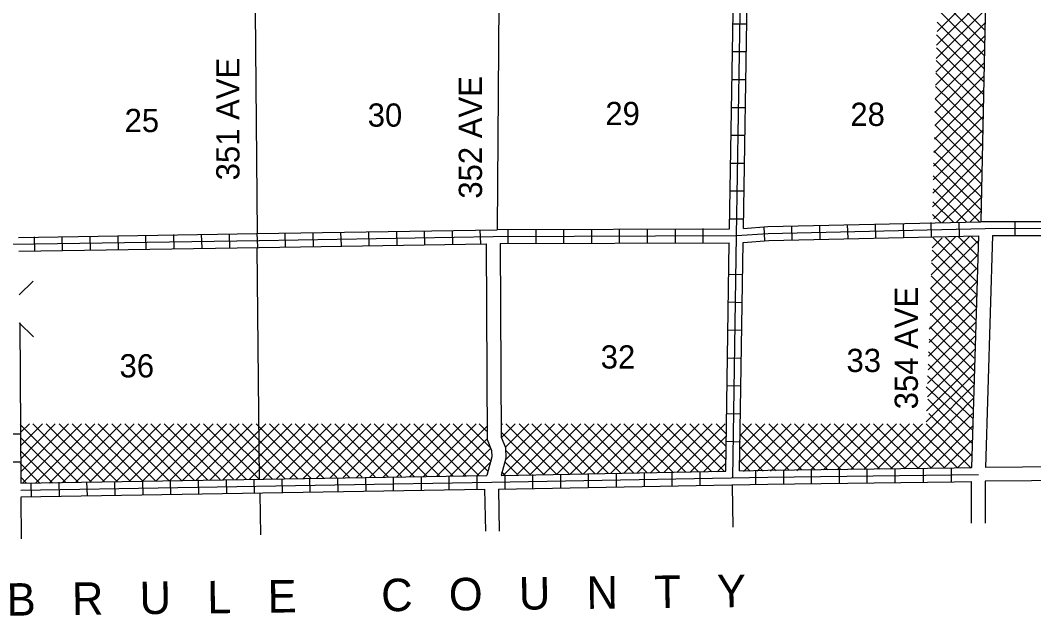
# Model space of a CAD drawing. Extents: x 694736 to 1905684, y 15795362 to 16274847.
# Drawn here: x 1591406 to 1613224, y 15956843 to 15969667 of the extents above; entities that cross this region are included whole.
import ezdxf

# ---------------------------------------------------------------- set-up
doc = ezdxf.new("R2010")
doc.units = 0
for name, color, linetype in [('L11', 7, 'Continuous'), ('L13', 7, 'Continuous'), ('L14', 7, 'Continuous'), ('L18', 7, 'Continuous'), ('L30', 7, 'Continuous'), ('L37', 7, 'Continuous'), ('L54', 7, 'Continuous'), ('L8', 7, 'Continuous')]:
    doc.layers.add(name, color=color, linetype=linetype)

msp = doc.modelspace()

# ---------------------------------------------------------------- linework, layer by layer
at = {"layer": 'L11'}
for points in [[(1601434, 15964851), (1601459, 15960642), (1601551, 15960401), (1601559, 15960267), (1601451, 15959867)], [(1601734, 15964859), (1601759, 15960692), (1601851, 15960467), (1601859, 15960234), (1601759, 15959867)], [(1612034, 15965026), (1611884, 15960034)], [(1612334, 15965034), (1612182, 15960038)], [(1611514, 15960029), (1611884, 15960034)], [(1616178, 15960071), (1612182, 15960038)], [(1611514, 15959729), (1611876, 15959734)], [(1616174, 15959772), (1612176, 15959738)]]:
    msp.add_lwpolyline(points, dxfattribs=at)
at = {"layer": 'L13'}
for points in [[(1601809, 15983751), (1601672, 15965159)], [(1596368, 15980268), (1596507, 15965074)], [(1612301, 15975528), (1612086, 15965334)], [(1596501, 15964776), (1596551, 15959784)]]:
    msp.add_lwpolyline(points, dxfattribs=at)
at = {"layer": 'L18'}
for p, q in [((1591385, 15963751), (1591685, 15964051)), ((1591385, 15963151), (1591693, 15962851))]:
    msp.add_line(p, q, dxfattribs=at)
at = {"layer": 'L37'}
for points in [[(1611143, 15969426), (1612092, 15970384)], [(1612173, 15969454), (1611168, 15970459)], [(1611134, 15969134), (1612188, 15970188)], [(1612167, 15969176), (1611159, 15970184)], [(1611126, 15968842), (1612182, 15969899)], [(1612161, 15968899), (1611151, 15969909)], [(1611118, 15968551), (1612176, 15969609)], [(1612155, 15968622), (1611143, 15969626)], [(1611109, 15968267), (1612170, 15969329)], [(1612149, 15968345), (1611134, 15969351)], [(1611101, 15967976), (1612164, 15969039)], [(1612144, 15968066), (1611134, 15969076)], [(1612138, 15967798), (1611126, 15968801)], [(1611093, 15967684), (1612158, 15968750)], [(1611093, 15967401), (1612152, 15968460)], [(1612132, 15967520), (1611118, 15968526)], [(1611084, 15967109), (1612146, 15968171)], [(1612126, 15967244), (1611109, 15968242)], [(1612120, 15966965), (1611101, 15967976)], [(1611076, 15966817), (1612140, 15967881)], [(1612114, 15966688), (1611093, 15967701)], [(1611068, 15966526), (1612133, 15967592)], [(1611059, 15966234), (1612127, 15967302)], [(1612108, 15966410), (1611093, 15967417)], [(1611051, 15965942), (1612121, 15967013)], [(1612103, 15966133), (1611084, 15967142)], [(1612097, 15965856), (1611076, 15966859)], [(1611043, 15965651), (1612115, 15966723)], [(1612091, 15965578), (1611068, 15966592)], [(1611068, 15965392), (1612109, 15966434)], [(1612059, 15965326), (1611059, 15966317)], [(1611250, 15965308), (1612103, 15966143)], [(1611782, 15965320), (1611059, 15966034)], [(1611504, 15965314), (1611051, 15965759)], [(1611557, 15965315), (1612097, 15965855)], [(1611228, 15965308), (1611043, 15965484)], [(1611847, 15965321), (1612091, 15965566)], [(1611001, 15963892), (1612017, 15964909)], [(1611018, 15964184), (1611842, 15965009)], [(1611026, 15964476), (1611542, 15965001)], [(1611034, 15964767), (1611251, 15964984)], [(1612001, 15964034), (1611059, 15964984), (1611051, 15964984)], [(1612009, 15964309), (1611326, 15964992)], [(1612017, 15964584), (1611601, 15965001)], [(1612026, 15964859), (1611876, 15965009)], [(1610993, 15963601), (1612017, 15964617)], [(1611992, 15963759), (1611034, 15964717)], [(1611984, 15963492), (1611026, 15964442)], [(1610993, 15963309), (1612001, 15964326)], [(1610976, 15963017), (1612001, 15964034)], [(1611976, 15963209), (1611018, 15964167)], [(1610976, 15962726), (1611984, 15963742)], [(1611959, 15962942), (1611009, 15963892)], [(1611959, 15962667), (1611001, 15963617)], [(1610959, 15962434), (1611984, 15963451)], [(1611942, 15962392), (1610993, 15963351)], [(1610951, 15962142), (1611967, 15963159)], [(1610934, 15961842), (1611959, 15962867)], [(1611942, 15962117), (1610984, 15963067)], [(1611934, 15961842), (1610976, 15962801)], [(1610934, 15961559), (1611951, 15962576)], [(1611917, 15961567), (1610959, 15962526)], [(1610918, 15961259), (1611951, 15962292)], [(1611917, 15961292), (1610951, 15962259)], [(1610909, 15961017), (1611942, 15962051)], [(1611917, 15961084), (1610934, 15962009)], [(1610143, 15960001), (1611934, 15961809)], [(1611892, 15960851), (1610909, 15961776)], [(1610434, 15960009), (1611926, 15961526)], [(1611884, 15960567), (1610943, 15961509)], [(1610718, 15960009), (1611909, 15961201)], [(1611884, 15960292), (1610968, 15961201)], [(1592651, 15959717), (1591401, 15960959)], [(1591410, 15960217), (1592160, 15960976)], [(1591418, 15960509), (1591885, 15960976)], [(1591426, 15960801), (1591601, 15960976)], [(1591426, 15959951), (1592443, 15960976)], [(1591451, 15959701), (1592726, 15960976)], [(1592935, 15959726), (1591676, 15960976)], [(1591735, 15959701), (1593010, 15960976)], [(1593210, 15959734), (1591960, 15960976)], [(1592026, 15959701), (1593293, 15960976)], [(1593493, 15959734), (1592243, 15960976)], [(1592310, 15959709), (1593576, 15960976)], [(1593768, 15959742), (1592526, 15960976)], [(1592601, 15959717), (1593860, 15960976)], [(1594043, 15959742), (1592801, 15960976)], [(1592893, 15959717), (1594143, 15960976)], [(1594318, 15959751), (1593085, 15960976)], [(1593176, 15959726), (1594426, 15960976)], [(1594601, 15959759), (1593376, 15960976)], [(1593460, 15959726), (1594710, 15960976)], [(1594876, 15959759), (1593660, 15960976)], [(1593751, 15959734), (1594993, 15960976)], [(1595160, 15959759), (1593943, 15960976)], [(1594035, 15959742), (1595268, 15960976)], [(1595435, 15959767), (1594218, 15960976)], [(1594326, 15959742), (1595560, 15960976)], [(1595710, 15959776), (1594501, 15960976)], [(1594618, 15959751), (1595843, 15960976)], [(1595993, 15959784), (1594793, 15960976)], [(1594901, 15959759), (1596118, 15960976)], [(1596268, 15959784), (1595068, 15960976)], [(1595185, 15959759), (1596401, 15960976)], [(1596551, 15959784), (1595351, 15960976)], [(1595476, 15959759), (1596693, 15960976)], [(1596826, 15959792), (1595635, 15960976)], [(1595768, 15959767), (1596976, 15960976)], [(1596776, 15960117), (1595918, 15960976)], [(1597126, 15960042), (1596193, 15960976)], [(1597418, 15960042), (1596485, 15960976)], [(1597535, 15960209), (1596768, 15960976)], [(1596951, 15960676), (1597251, 15960976)], [(1597485, 15960542), (1597051, 15960976)], [(1597235, 15960676), (1597535, 15960976)], [(1598493, 15959817), (1597326, 15960976)], [(1597485, 15960076), (1598385, 15960976)], [(1597485, 15960351), (1598101, 15960976)], [(1597485, 15960634), (1597818, 15960976)], [(1597493, 15959801), (1598668, 15960976)], [(1598768, 15959826), (1597610, 15960976)], [(1597776, 15959801), (1598951, 15960976)], [(1599043, 15959834), (1597893, 15960976)], [(1598068, 15959809), (1599235, 15960976)], [(1599326, 15959834), (1598176, 15960976)], [(1598360, 15959817), (1599518, 15960976)], [(1599610, 15959842), (1598468, 15960976)], [(1598643, 15959817), (1599801, 15960976)], [(1599884, 15959842), (1598743, 15960976)], [(1598926, 15959817), (1600084, 15960976)], [(1600159, 15959851), (1599026, 15960976)], [(1599218, 15959826), (1600368, 15960976)], [(1600434, 15959859), (1599310, 15960976)], [(1599510, 15959834), (1600651, 15960976)], [(1600718, 15959859), (1599593, 15960976)], [(1599793, 15959842), (1600926, 15960976)], [(1601001, 15959859), (1599876, 15960976)], [(1600084, 15959842), (1601218, 15960976)], [(1601276, 15959867), (1600159, 15960976)], [(1600368, 15959842), (1601468, 15960942)], [(1601468, 15959959), (1600443, 15960976)], [(1601526, 15960176), (1600726, 15960976)], [(1601526, 15960459), (1601009, 15960976)], [(1601443, 15960817), (1601284, 15960976)], [(1601768, 15960959), (1601784, 15960976)], [(1601768, 15960684), (1602059, 15960976)], [(1601801, 15959867), (1602909, 15960976)], [(1601851, 15960476), (1602351, 15960976)], [(1602943, 15959901), (1601859, 15960976)], [(1601859, 15960209), (1602626, 15960976)], [(1602093, 15959876), (1603193, 15960976)], [(1603226, 15959901), (1602143, 15960976)], [(1602384, 15959884), (1603476, 15960976)], [(1603501, 15959901), (1602418, 15960976)], [(1602668, 15959884), (1603759, 15960976)], [(1603776, 15959909), (1602701, 15960976)], [(1602959, 15959892), (1604043, 15960976)], [(1604059, 15959917), (1602993, 15960976)], [(1603243, 15959892), (1604326, 15960976)], [(1604334, 15959917), (1603268, 15960976)], [(1603534, 15959901), (1604609, 15960976)], [(1604618, 15959917), (1603551, 15960976)], [(1603818, 15959901), (1604893, 15960976)], [(1604893, 15959926), (1603834, 15960976)], [(1604109, 15959909), (1605176, 15960976)], [(1605176, 15959926), (1604118, 15960976)], [(1604393, 15959909), (1605459, 15960976)], [(1605451, 15959934), (1604401, 15960976)], [(1604676, 15959917), (1605734, 15960976)], [(1605726, 15959942), (1604684, 15960976)], [(1604968, 15959917), (1606018, 15960976)], [(1606009, 15959942), (1604968, 15960976)], [(1606293, 15959942), (1605251, 15960976)], [(1605259, 15959926), (1606301, 15960976)], [(1606568, 15959951), (1605534, 15960976)], [(1605543, 15959926), (1606584, 15960976)], [(1606593, 15960209), (1605818, 15960976)], [(1606593, 15960492), (1606101, 15960976)], [(1606593, 15960767), (1606384, 15960976)], [(1606909, 15960734), (1607151, 15960976)], [(1606918, 15960459), (1607434, 15960976)], [(1606918, 15960176), (1607718, 15960976)], [(1607959, 15959976), (1606951, 15960976)], [(1606976, 15959951), (1608001, 15960976)], [(1608234, 15959984), (1607234, 15960976)], [(1608234, 15960260), (1607518, 15960976)], [(1608507, 15960261), (1607793, 15960976)], [(1608725, 15960327), (1608076, 15960976)], [(1608099, 15960790), (1608284, 15960976)], [(1608726, 15960618), (1608368, 15960976)], [(1608459, 15960867), (1608568, 15960976)], [(1608572, 15960697), (1608851, 15960976)], [(1609626, 15960001), (1608643, 15960976)], [(1608701, 15959984), (1609693, 15960976)], [(1608726, 15960284), (1609418, 15960976)], [(1608740, 15960582), (1609134, 15960976)], [(1609909, 15960001), (1608926, 15960976)], [(1608993, 15959984), (1609984, 15960976)], [(1610184, 15960009), (1609209, 15960976)], [(1609284, 15959992), (1610268, 15960976)], [(1610459, 15960017), (1609493, 15960976)], [(1609568, 15959992), (1610551, 15960976)], [(1610743, 15960017), (1609776, 15960976)], [(1609851, 15960001), (1610826, 15960976)], [(1611018, 15960026), (1610059, 15960976)], [(1611301, 15960026), (1610343, 15960976)], [(1611576, 15960034), (1610626, 15960976)], [(1611859, 15960034), (1610909, 15960976)], [(1611001, 15960017), (1611909, 15960926)], [(1592376, 15959717), (1591410, 15960684)], [(1602668, 15959892), (1601768, 15960792)], [(1605826, 15959934), (1606593, 15960701)], [(1607676, 15959967), (1606909, 15960742)], [(1607268, 15959959), (1608099, 15960790)], [(1607559, 15959959), (1608459, 15960867)], [(1607843, 15959967), (1608572, 15960697)], [(1596051, 15959776), (1596951, 15960676)], [(1596343, 15959784), (1597235, 15960676)], [(1596635, 15959784), (1597485, 15960634)], [(1598218, 15959817), (1597485, 15960542)], [(1600659, 15959851), (1601459, 15960651)], [(1607401, 15959959), (1606901, 15960467)], [(1608126, 15959967), (1608740, 15960582)], [(1609351, 15960001), (1608726, 15960618)], [(1611293, 15960026), (1611884, 15960617)], [(1592101, 15959709), (1591410, 15960392)], [(1596918, 15959784), (1597485, 15960351)], [(1600943, 15959859), (1601534, 15960451)], [(1602384, 15959884), (1601851, 15960409)], [(1606118, 15959942), (1606584, 15960409)], [(1608518, 15959984), (1608234, 15960260)], [(1608418, 15959976), (1608726, 15960284)], [(1608793, 15959984), (1608507, 15960261)], [(1609068, 15959992), (1608725, 15960327)], [(1611584, 15960026), (1611884, 15960326)], [(1591818, 15959709), (1591401, 15960126)], [(1597101, 15959801), (1596776, 15960117)], [(1597376, 15959801), (1597126, 15960042)], [(1597201, 15959792), (1597485, 15960076)], [(1597660, 15959809), (1597418, 15960042)], [(1597943, 15959809), (1597535, 15960209)], [(1601234, 15959859), (1601543, 15960167)], [(1602109, 15959884), (1601834, 15960159)], [(1606409, 15959942), (1606584, 15960117)], [(1607118, 15959959), (1606893, 15960184)], [(1611859, 15960026), (1611884, 15960042)], [(1591543, 15959701), (1591418, 15959826)], [(1601826, 15959884), (1601768, 15959934)]]:
    msp.add_lwpolyline(points, dxfattribs=at)
at = {"layer": 'L54'}
for points in [[(1606734, 15959651), (1606743, 15958751)], [(1611876, 15959734), (1611876, 15958834)], [(1612176, 15959738), (1612176, 15958834)], [(1591418, 15959392), (1591426, 15958501)], [(1596560, 15959476), (1596576, 15958584)], [(1601401, 15959567), (1601418, 15958667)], [(1601701, 15959567), (1601718, 15958667)]]:
    msp.add_lwpolyline(points, dxfattribs=at)
at = {"layer": 'L8'}
for p, q in [((1606751, 15969592), (1607051, 15969592)), ((1606743, 15968992), (1607043, 15968992)), ((1606726, 15968392), (1607026, 15968392)), ((1606718, 15967792), (1607018, 15967792)), ((1606709, 15967192), (1607009, 15967192)), ((1606701, 15966592), (1607001, 15966592)), ((1606693, 15965992), (1606993, 15965992)), ((1606684, 15965392), (1606984, 15965392)), ((1609226, 15964967), (1609218, 15965267)), ((1609826, 15964976), (1609818, 15965276)), ((1610426, 15964992), (1610418, 15965292)), ((1611026, 15965009), (1611018, 15965309)), ((1611626, 15965017), (1611618, 15965317)), ((1612826, 15965034), (1612826, 15965334)), ((1594718, 15964751), (1594710, 15965051)), ((1595318, 15964759), (1595310, 15965059)), ((1595918, 15964767), (1595910, 15965067)), ((1596518, 15964784), (1596509, 15965084)), ((1597118, 15964784), (1597110, 15965084)), ((1597718, 15964792), (1597710, 15965092)), ((1598318, 15964809), (1598310, 15965101)), ((1598918, 15964817), (1598910, 15965117)), ((1599518, 15964826), (1599510, 15965126)), ((1600118, 15964834), (1600109, 15965134)), ((1600718, 15964842), (1600709, 15965142)), ((1601318, 15964851), (1601309, 15965151)), ((1601909, 15964867), (1601909, 15965167)), ((1602509, 15964867), (1602509, 15965167)), ((1603109, 15964867), (1603109, 15965167)), ((1603709, 15964867), (1603709, 15965167)), ((1604309, 15964876), (1604309, 15965176)), ((1604909, 15964876), (1604909, 15965176)), ((1605509, 15964876), (1605509, 15965176)), ((1606109, 15964884), (1606109, 15965184)), ((1607434, 15964917), (1607418, 15965217)), ((1608026, 15964934), (1608018, 15965234)), ((1608626, 15964951), (1608618, 15965251)), ((1591718, 15964701), (1591710, 15965001)), ((1592318, 15964709), (1592310, 15965009)), ((1592918, 15964717), (1592910, 15965017)), ((1593518, 15964726), (1593510, 15965026)), ((1594118, 15964734), (1594110, 15965034)), ((1606659, 15964201), (1606959, 15964192)), ((1606651, 15963601), (1606951, 15963592)), ((1606643, 15963001), (1606943, 15962992)), ((1606634, 15962401), (1606934, 15962392)), ((1606626, 15961801), (1606926, 15961792)), ((1606618, 15961201), (1606918, 15961192)), ((1591410, 15960751), (1591110, 15960751)), ((1606609, 15960601), (1606909, 15960592)), ((1591410, 15960151), (1591110, 15960151)), ((1598835, 15959826), (1598843, 15959526)), ((1599435, 15959834), (1599435, 15959534)), ((1600034, 15959842), (1600034, 15959542)), ((1600634, 15959851), (1600634, 15959551)), ((1601234, 15959859), (1601234, 15959559)), ((1601834, 15959876), (1601834, 15959576)), ((1602434, 15959884), (1602434, 15959584)), ((1603034, 15959892), (1603034, 15959592)), ((1603634, 15959909), (1603634, 15959609)), ((1604234, 15959917), (1604234, 15959617)), ((1604834, 15959926), (1604834, 15959626)), ((1605434, 15959934), (1605434, 15959634)), ((1606034, 15959951), (1606034, 15959651)), ((1607234, 15959967), (1607234, 15959667)), ((1607834, 15959984), (1607834, 15959684)), ((1608434, 15959984), (1608434, 15959684)), ((1609034, 15959992), (1609034, 15959692)), ((1609634, 15960001), (1609634, 15959701)), ((1610234, 15960009), (1610234, 15959712)), ((1610840, 15960020), (1610840, 15959720)), ((1611445, 15960028), (1611445, 15959728)), ((1591635, 15959701), (1591643, 15959401)), ((1592235, 15959717), (1592243, 15959417)), ((1592835, 15959726), (1592843, 15959426)), ((1593435, 15959734), (1593443, 15959434)), ((1594035, 15959742), (1594043, 15959442)), ((1594635, 15959751), (1594643, 15959451)), ((1595235, 15959767), (1595243, 15959467)), ((1595835, 15959776), (1595843, 15959476)), ((1596435, 15959784), (1596443, 15959484)), ((1597035, 15959792), (1597043, 15959492)), ((1597635, 15959801), (1597643, 15959501)), ((1598235, 15959809), (1598243, 15959509))]:
    msp.add_line(p, q, dxfattribs=at)
for points in [[(1606743, 15959809), (1606826, 15965034), (1606909, 15970267), (1607018, 15975518), (1604543, 15975509)], [(1606676, 15965176), (1606759, 15970267), (1606868, 15975368), (1604901, 15975359)], [(1606976, 15965184), (1607051, 15970117)], [(1580852, 15966909), (1580843, 15965434), (1581160, 15964984), (1581427, 15964876), (1586102, 15964851), (1591235, 15964842), (1596551, 15964926), (1601584, 15965009), (1606826, 15965034)], [(1606826, 15965034), (1607509, 15965076), (1612176, 15965184), (1617426, 15965192), (1627909, 15965334), (1633275, 15965417)], [(1606976, 15965184), (1607501, 15965226), (1612086, 15965327)], [(1612086, 15965334), (1617276, 15965334)], [(1591368, 15964992), (1596507, 15965078)], [(1596507, 15965074), (1601672, 15965155)], [(1601672, 15965159), (1606676, 15965176)], [(1591376, 15964692), (1596551, 15964776), (1601434, 15964851)], [(1601734, 15964859), (1606668, 15964876)], [(1606593, 15959959), (1606668, 15964876)], [(1606893, 15959967), (1606968, 15964884)], [(1606968, 15964884), (1607518, 15964926), (1612034, 15965026)], [(1612334, 15965034), (1617276, 15965034)], [(1591393, 15963151), (1591418, 15959701)], [(1606893, 15959967), (1607501, 15959976), (1611514, 15960029)], [(1591418, 15959551), (1601559, 15959717), (1607501, 15959826), (1612034, 15959884)], [(1591418, 15959701), (1601451, 15959867)], [(1601759, 15959867), (1606593, 15959959)], [(1601701, 15959567), (1607501, 15959676), (1611514, 15959729)], [(1591418, 15959401), (1601401, 15959567)]]:
    msp.add_lwpolyline(points, dxfattribs=at)

# ---------------------------------------------------------------- texts
at = {"layer": 'L14'}
for s, p in [('29', (1604001, 15967409)), ('28', (1609276, 15967392)), ('25', (1593651, 15967259)), ('30', (1598885, 15967376)), ('32', (1603901, 15962167)), ('36', (1593543, 15961976)), ('33', (1609193, 15962092))]:
    msp.add_text(s, height=500, rotation=0, dxfattribs=at).set_placement(p)
at = {"layer": 'L30'}
for s, p in [('351 AVE', (1596125, 15966220)), ('352 AVE', (1601346, 15965825)), ('354 AVE', (1610730, 15961288))]:
    msp.add_text(s, height=500, rotation=90, dxfattribs=at).set_placement(p)
at = {"layer": 'L54'}
msp.add_text('B   R   U   L   E       C   O   U   N   T   Y', height=699.98, rotation=0.6814, dxfattribs=at).set_placement((1591118, 15956842))

doc.saveas('drawing.dxf')
